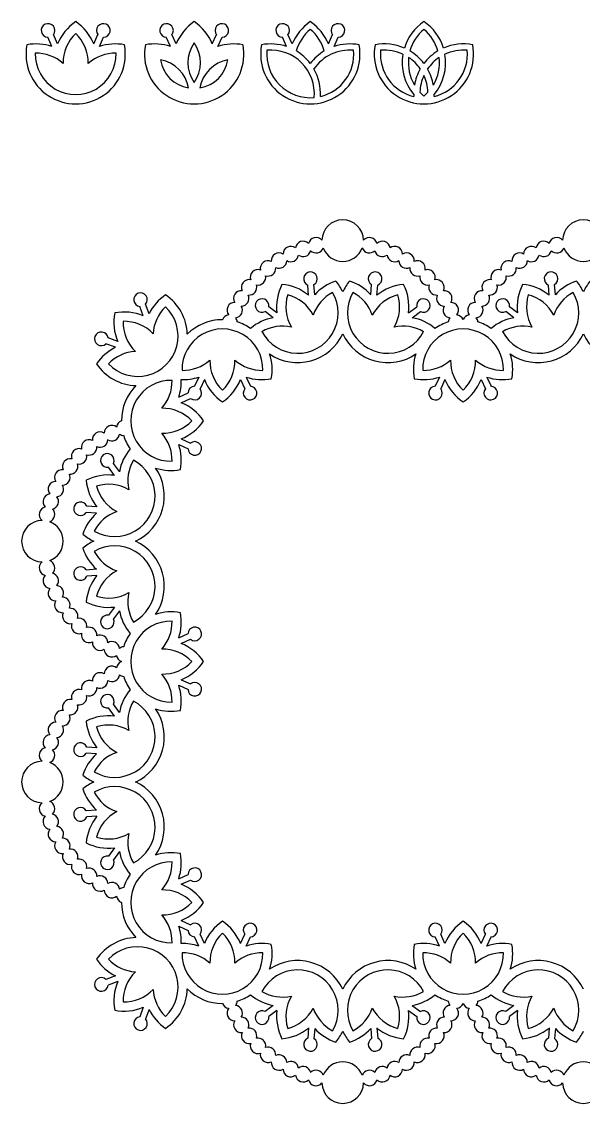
# Model space of a CAD drawing. Extents: x -216 to 463, y -122 to 229.
# Drawn here: x -216.1 to -34.2, y -121.3 to 228.7 of the extents above; entities that cross this region are included whole.
import ezdxf

# ---------------------------------------------------------------- set-up
doc = ezdxf.new("R2010")
doc.units = 0
doc.layers.get('0').update_dxf_attribs({"linetype": 'CONTINUOUS'})

msp = doc.modelspace()

# ---------------------------------------------------------------- linework, layer by layer
for p, q in [((-204.45, 221.52), (-205.83, 224.53)), ((-192.74, 221.52), (-191.37, 224.53)), ((-166.06, 221.52), (-167.44, 224.53)), ((-154.36, 221.52), (-152.98, 224.53)), ((-128.46, 221.52), (-129.84, 224.53)), ((-116.75, 221.52), (-115.37, 224.53)), ((-206.27, 220.69), (-207.64, 223.69)), ((-190.92, 220.69), (-189.55, 223.69)), ((-167.88, 220.69), (-169.26, 223.69)), ((-152.54, 220.69), (-151.16, 223.69)), ((-130.28, 220.69), (-131.65, 223.69)), ((-114.93, 220.69), (-113.56, 223.69)), ((-121.17, 140.37), (-121.43, 143.66)), ((-103.02, 140.37), (-102.77, 143.66)), ((-43.24, 140.37), (-43.49, 143.66)), ((-123.17, 140.22), (-123.42, 143.51)), ((-101.03, 140.22), (-100.78, 143.51)), ((-45.24, 140.22), (-45.49, 143.51)), ((-176.72, 133.5), (-177.87, 136.59)), ((-174.84, 134.2), (-175.99, 137.29)), ((-134.6, 132.93), (-137.25, 134.89)), ((-133.41, 134.54), (-136.07, 136.5)), ((-90.79, 134.54), (-88.13, 136.5)), ((-89.6, 132.93), (-86.94, 134.89)), ((-56.66, 132.93), (-59.32, 134.89)), ((-55.48, 134.54), (-58.13, 136.5)), ((-185, 125.22), (-188.09, 126.37)), ((-185.69, 123.35), (-188.79, 124.49)), ((-158.74, 113.72), (-160.11, 110.72)), ((-156.92, 112.89), (-158.3, 109.89)), ((-145.21, 112.89), (-143.83, 109.89)), ((-143.39, 113.72), (-142.02, 110.72)), ((-80.8, 113.72), (-82.18, 110.72)), ((-78.99, 112.89), (-80.36, 109.89)), ((-67.28, 112.89), (-65.9, 109.89)), ((-65.46, 113.72), (-64.08, 110.72)), ((-165.22, 107.24), (-162.22, 108.62)), ((-164.39, 105.42), (-161.39, 106.8)), ((-165.22, 91.9), (-162.22, 90.52)), ((-164.39, 93.71), (-161.39, 92.34)), ((-186.04, 81.91), (-188, 84.57)), ((-184.43, 83.1), (-186.38, 85.76)), ((-191.71, 71.67), (-195.01, 71.92)), ((-191.87, 69.68), (-195.16, 69.93)), ((-191.87, 51.52), (-195.16, 51.27)), ((-191.71, 49.53), (-195.01, 49.28)), ((-186.04, 39.29), (-188, 36.63)), ((-184.43, 38.1), (-186.38, 35.45)), ((-165.22, 29.31), (-162.22, 30.68)), ((-164.39, 27.49), (-161.39, 28.86)), ((-164.39, 15.78), (-161.39, 14.4)), ((-165.22, 13.96), (-162.22, 12.59)), ((-184.43, 5.16), (-186.38, 7.82)), ((-186.04, 3.98), (-188, 6.64)), ((-191.71, -6.26), (-195.01, -6.01)), ((-191.87, -8.26), (-195.16, -8)), ((-191.87, -26.41), (-195.16, -26.66)), ((-191.71, -28.4), (-195.01, -28.65)), ((-186.04, -38.64), (-188, -41.3)), ((-184.43, -39.83), (-186.38, -42.49)), ((-165.22, -48.63), (-162.22, -47.25)), ((-164.39, -50.45), (-161.39, -49.07)), ((-164.39, -62.15), (-161.39, -63.53)), ((-165.22, -63.97), (-162.22, -65.35)), ((-158.74, -70.45), (-160.11, -67.45)), ((-156.92, -69.62), (-158.3, -66.62)), ((-145.21, -69.62), (-143.83, -66.62)), ((-143.39, -70.45), (-142.02, -67.45)), ((-80.8, -70.45), (-82.18, -67.45)), ((-78.99, -69.62), (-80.36, -66.62)), ((-67.28, -69.62), (-65.9, -66.62)), ((-65.46, -70.45), (-64.08, -67.45)), ((-185.69, -80.08), (-188.79, -81.23)), ((-185, -81.95), (-188.09, -83.1)), ((-176.72, -90.23), (-177.87, -93.33)), ((-174.84, -90.93), (-175.99, -94.02)), ((-134.6, -89.66), (-137.25, -91.62)), ((-89.6, -89.66), (-86.94, -91.62)), ((-56.66, -89.66), (-59.32, -91.62)), ((-133.41, -91.27), (-136.07, -93.23)), ((-90.79, -91.27), (-88.13, -93.23)), ((-55.48, -91.27), (-58.13, -93.23)), ((-123.17, -96.95), (-123.42, -100.24)), ((-121.17, -97.1), (-121.43, -100.39)), ((-103.02, -97.1), (-102.77, -100.39)), ((-101.03, -96.95), (-100.78, -100.24)), ((-45.24, -96.95), (-45.49, -100.24)), ((-43.24, -97.1), (-43.49, -100.39))]:
    msp.add_line(p, q)
for centre, radius, start, end in [((-207.55, 225.89), 2.2, 321.6704, 267.5867), ((-189.56, 215.44), 16.09, 124.1796, 157.7733), ((-207.63, 215.44), 16.09, 22.2267, 55.8204), ((-189.64, 225.89), 2.2, 272.4133, 218.3296), ((-169.17, 225.89), 2.2, 321.6704, 267.5867), ((-151.17, 215.44), 16.09, 124.1796, 157.7733), ((-169.25, 215.44), 16.09, 22.2267, 55.8204), ((-151.25, 225.89), 2.2, 272.4133, 218.3296), ((-131.56, 225.89), 2.2, 321.6704, 267.5867), ((-113.57, 215.44), 16.09, 124.1796, 157.7733), ((-131.64, 215.44), 16.09, 22.2267, 55.8204), ((-113.65, 225.89), 2.2, 272.4133, 218.3296), ((-76.77, 215.44), 16.09, 124.1796, 162.874), ((-94.85, 215.44), 16.09, 17.126, 55.8204), ((-189.56, 215.44), 13.09, 133.6749, 181.1212), ((-207.63, 215.44), 13.09, 358.8789, 46.325), ((-113.57, 215.44), 14.09, 129.9072, 164.3292), ((-131.64, 215.44), 14.09, 15.6708, 50.0928), ((-76.77, 215.44), 14.09, 129.9072, 164.3292), ((-94.85, 215.44), 14.09, 15.6708, 50.0928), ((-198.6, 218.22), 16.09, 169.1796, 10.8204), ((-211.38, 205.44), 16.09, 71.4838, 100.8204), ((-185.81, 205.44), 16.09, 79.1796, 108.5162), ((-160.21, 218.22), 16.09, 169.1796, 10.8204), ((-172.99, 205.44), 16.09, 71.4838, 100.8204), ((-151.17, 215.44), 11.09, 144.6005, 215.3994), ((-169.25, 215.44), 11.09, 324.6005, 35.3994), ((-147.43, 205.44), 16.09, 79.1796, 108.5162), ((-122.6, 218.22), 16.09, 169.1796, 10.8204), ((-135.39, 205.44), 16.09, 71.4838, 100.8204), ((-109.82, 205.44), 16.09, 79.1796, 108.5162), ((-85.81, 218.22), 16.09, 169.1796, 10.8204), ((-98.59, 205.44), 16.09, 66.3831, 100.8204), ((-73.03, 205.44), 16.09, 79.1796, 113.6169), ((-198.6, 218.22), 13.09, 178.675, 1.325), ((-211.38, 205.44), 13.09, 48.1359, 91.3251), ((-185.81, 205.44), 13.09, 88.6749, 131.864), ((-122.6, 218.22), 14.09, 174.9072, 275.0928), ((-135.39, 205.44), 14.09, 354.9072, 95.0928), ((-135.39, 205.44), 16.09, 37.3929, 59.1262), ((-109.82, 205.44), 16.09, 120.8738, 142.6071), ((-109.82, 205.44), 14.09, 84.9072, 145.4357), ((-122.6, 218.22), 14.09, 283.4633, 5.0928), ((-85.81, 218.22), 14.09, 174.9072, 256.5367), ((-98.59, 205.44), 14.09, 64.9279, 95.0928), ((-76.77, 215.44), 16.09, 170.1309, 219.9054), ((-76.77, 215.44), 14.09, 173.0491, 210.8019), ((-98.59, 205.44), 14.09, 34.5643, 56.208), ((-98.59, 205.44), 16.09, 37.3929, 59.1262), ((-73.03, 205.44), 16.09, 120.8738, 142.6071), ((-73.03, 205.44), 14.09, 123.792, 145.4357), ((-94.85, 215.44), 14.09, 329.198, 6.9509), ((-85.81, 218.22), 14.09, 283.4633, 5.0928), ((-94.85, 215.44), 16.09, 320.0946, 9.8691), ((-73.03, 205.44), 14.09, 84.9072, 115.0721), ((-160.21, 218.22), 11.09, 189.6006, 260.3995), ((-172.99, 205.44), 11.09, 9.6006, 80.3995), ((-147.43, 205.44), 11.09, 99.6005, 170.3994), ((-160.21, 218.22), 11.09, 279.6005, 350.3994), ((-135.39, 205.44), 16.09, 356.7252, 29.7885), ((-73.03, 205.44), 16.09, 150.2115, 170.0168), ((-73.03, 205.44), 14.09, 155.1326, 178.2425), ((-98.59, 205.44), 14.09, 1.7575, 24.8674), ((-98.59, 205.44), 16.09, 9.9832, 29.7885), ((-73.03, 205.44), 16.09, 181.1318, 183.2748), ((-76.77, 215.44), 14.09, 222.7947, 230.0928), ((-94.85, 215.44), 14.09, 309.9072, 317.2053), ((-98.59, 205.44), 16.09, 356.7252, 358.8682), ((-112.1, 157.88), 6.73, 0.9761, 179.0239), ((-34.16, 157.88), 6.73, 0.9761, 179.0239), ((-124.92, 155.19), 2.5, 45.5185, 173.0529), ((-120.74, 156.39), 2.5, 40.0291, 166.6243), ((-103.46, 156.39), 2.5, 13.3757, 139.9709), ((-99.27, 155.19), 2.5, 6.9471, 134.4815), ((-46.99, 155.19), 2.5, 45.5185, 173.0529), ((-42.8, 156.39), 2.5, 40.0291, 166.6243), ((-128.94, 153.52), 2.5, 51.9471, 179.4815), ((-124.92, 155.19), 2.5, 231.9471, 346.6243), ((-120.74, 156.39), 2.5, 225.5185, 339.584), ((-112.1, 157.88), 6.73, 200.5892, 339.4108), ((-103.46, 156.39), 2.5, 200.416, 314.4815), ((-99.27, 155.19), 2.5, 193.3757, 308.0529), ((-95.25, 153.52), 2.5, 0.5185, 128.0529), ((-51.01, 153.52), 2.5, 51.9471, 179.4815), ((-46.99, 155.19), 2.5, 231.9471, 346.6243), ((-42.8, 156.39), 2.5, 225.5185, 339.584), ((-34.16, 157.88), 6.73, 200.5892, 339.4108), ((-136.31, 148.89), 2.5, 64.8043, 192.3386), ((-132.76, 151.41), 2.5, 58.3757, 185.91), ((-132.76, 151.41), 2.5, 244.8043, 359.4815), ((-128.94, 153.52), 2.5, 238.3757, 353.0529), ((-95.25, 153.52), 2.5, 186.9471, 301.6243), ((-91.44, 151.41), 2.5, 180.5185, 295.1957), ((-91.44, 151.41), 2.5, 354.09, 121.6243), ((-87.89, 148.89), 2.5, 347.6614, 115.1957), ((-58.37, 148.89), 2.5, 64.8043, 192.3386), ((-54.82, 151.41), 2.5, 58.3757, 185.91), ((-54.82, 151.41), 2.5, 244.8043, 359.4815), ((-51.01, 153.52), 2.5, 238.3757, 353.0529), ((-139.55, 145.99), 2.5, 71.2328, 198.7672), ((-136.31, 148.89), 2.5, 251.2328, 5.91), ((-122.57, 145.54), 2.2, 301.4133, 247.3296), ((-101.62, 145.54), 2.2, 292.6704, 238.5867), ((-87.89, 148.89), 2.5, 174.09, 288.7672), ((-84.64, 145.99), 2.5, 341.2328, 108.7672), ((-61.62, 145.99), 2.5, 71.2328, 198.7672), ((-58.37, 148.89), 2.5, 251.2328, 5.91), ((-44.64, 145.54), 2.2, 301.4133, 247.3296), ((-142.45, 142.75), 2.5, 77.6614, 205.1957), ((-142.45, 142.75), 2.5, 264.09, 18.7672), ((-139.55, 145.99), 2.5, 257.6614, 12.3386), ((-117.43, 136.44), 16.09, 153.1796, 186.7733), ((-133.24, 127.67), 16.09, 51.2267, 84.8204), ((-109.31, 129.5), 16.09, 108.1796, 137.5162), ((-126.69, 134.49), 16.09, 24.9387, 39.8204), ((-97.51, 134.49), 16.09, 140.1796, 155.0613), ((-114.89, 129.5), 16.09, 42.4838, 71.8204), ((-90.95, 127.67), 16.09, 95.1796, 128.7733), ((-106.76, 136.44), 16.09, 353.2267, 26.8204), ((-84.64, 145.99), 2.5, 167.6614, 282.3386), ((-81.74, 142.75), 2.5, 161.2328, 275.91), ((-81.74, 142.75), 2.5, 334.8043, 102.3386), ((-64.52, 142.75), 2.5, 77.6614, 205.1957), ((-64.52, 142.75), 2.5, 264.09, 18.7672), ((-61.62, 145.99), 2.5, 257.6614, 12.3386), ((-39.5, 136.44), 16.09, 153.1796, 186.7733), ((-55.31, 127.67), 16.09, 51.2267, 84.8204), ((-31.38, 129.5), 16.09, 108.1796, 137.5162), ((-48.75, 134.49), 16.09, 24.9387, 39.8204), ((-19.58, 134.49), 16.09, 140.1796, 155.0613), ((-177.61, 138.78), 2.2, 317.4133, 263.3296), ((-160.44, 127.02), 16.09, 124.1796, 153.5162), ((-178.52, 127.02), 16.09, 1.9612, 55.8204), ((-144.97, 139.19), 2.5, 84.09, 211.6243), ((-144.97, 139.19), 2.5, 270.5185, 25.1957), ((-126.69, 134.49), 13.09, 207.675, 30.325), ((-117.43, 136.44), 13.09, 162.6749, 210.1212), ((-133.24, 127.67), 13.09, 27.8789, 75.325), ((-109.31, 129.5), 13.09, 117.6749, 160.864), ((-97.51, 134.49), 13.09, 149.675, 332.325), ((-114.89, 129.5), 13.09, 19.136, 62.3251), ((-90.95, 127.67), 13.09, 104.675, 152.1211), ((-106.76, 136.44), 13.09, 329.8788, 17.3251), ((-79.22, 139.19), 2.5, 154.8043, 269.4815), ((-79.22, 139.19), 2.5, 328.3757, 95.91), ((-67.04, 139.19), 2.5, 84.09, 211.6243), ((-67.04, 139.19), 2.5, 270.5185, 25.1957), ((-48.75, 134.49), 13.09, 207.675, 30.325), ((-39.5, 136.44), 13.09, 162.6749, 210.1212), ((-55.31, 127.67), 13.09, 27.8789, 75.325), ((-31.38, 129.5), 13.09, 117.6749, 160.864), ((-147.08, 135.38), 2.5, 90.5185, 218.0529), ((-147.08, 135.38), 2.5, 276.9471, 31.6243), ((-138.24, 136.85), 2.2, 350.6704, 296.5867), ((-85.96, 136.85), 2.2, 243.4133, 189.3296), ((-77.12, 135.38), 2.5, 148.3757, 263.0529), ((-77.12, 135.38), 2.5, 321.9471, 89.4815), ((-69.15, 135.38), 2.5, 90.5185, 218.0529), ((-69.15, 135.38), 2.5, 276.9471, 31.6243), ((-60.31, 136.85), 2.2, 350.6704, 296.5867), ((-178.52, 127.02), 13.09, 223.675, 46.325), ((-170.16, 131.45), 16.09, 169.1796, 202.7733), ((-182.94, 118.67), 16.09, 67.2267, 100.8204), ((-160.44, 127.02), 13.09, 133.6749, 176.864), ((-148.75, 131.36), 2.5, 96.9471, 158.3496), ((-75.45, 131.36), 2.5, 21.9363, 83.0529), ((-70.81, 131.36), 2.5, 96.9471, 158.0637), ((-182.94, 118.67), 13.09, 43.8789, 91.325), ((-170.16, 131.45), 13.09, 178.6749, 226.1212), ((-151.07, 116.2), 16.09, 90.0165, 135), ((-148.75, 131.36), 2.5, 4.2621, 38.0529), ((-151.07, 116.2), 16.09, 55.574, 72.5952), ((-131.67, 117.11), 16.09, 100.4838, 129.8204), ((-131.67, 117.11), 13.09, 77.1359, 120.3251), ((-92.53, 117.11), 13.09, 59.6749, 102.8641), ((-92.53, 117.11), 16.09, 50.1796, 79.5162), ((-73.13, 116.2), 16.09, 107.4048, 124.426), ((-75.45, 131.36), 2.5, 141.9471, 175.7379), ((-70.81, 131.36), 2.5, 4.2621, 38.0529), ((-73.13, 116.2), 16.09, 55.574, 72.5952), ((-53.73, 117.11), 16.09, 100.4838, 129.8204), ((-53.73, 117.11), 13.09, 77.1359, 120.3251), ((-190.28, 126.11), 2.2, 6.6704, 312.5867), ((-151.07, 116.2), 13.09, 358.675, 181.325), ((-126.69, 134.49), 16.09, 235.574, 335.0613), ((-97.51, 134.49), 16.09, 204.9387, 304.426), ((-73.13, 116.2), 13.09, 358.675, 181.325), ((-48.75, 134.49), 16.09, 235.574, 335.0613), ((-19.58, 134.49), 16.09, 204.9387, 304.426), ((-178.52, 108.95), 16.09, 116.4838, 145.8204), ((-178.52, 108.95), 13.09, 93.1359, 136.3251), ((-163.85, 128.98), 13.09, 268.6749, 311.8641), ((-142.03, 118.97), 13.09, 178.8788, 226.3251), ((-160.1, 118.97), 13.09, 313.675, 1.1211), ((-138.28, 128.98), 13.09, 228.136, 271.3251), ((-151.07, 116.2), 16.09, 349.1796, 18.1796), ((-73.13, 116.2), 16.09, 161.8204, 190.8204), ((-85.91, 128.98), 13.09, 268.6749, 311.8641), ((-64.09, 118.97), 13.09, 178.8788, 226.3251), ((-82.17, 118.97), 13.09, 313.675, 1.1211), ((-60.35, 128.98), 13.09, 228.136, 271.3251), ((-73.13, 116.2), 16.09, 349.1796, 18.1796), ((-178.52, 127.02), 16.09, 214.1796, 268.0388), ((-167.69, 99.57), 13.09, 88.675, 271.325), ((-180.48, 112.35), 13.09, 318.1359, 1.3251), ((-180.48, 112.35), 16.09, 341.4838, 1.9612), ((-163.85, 128.98), 16.09, 268.0388, 288.5162), ((-142.03, 118.97), 16.09, 202.2267, 235.8204), ((-160.1, 118.97), 16.09, 304.1796, 337.7733), ((-138.28, 128.98), 16.09, 251.4838, 280.8204), ((-85.91, 128.98), 16.09, 259.1796, 288.5162), ((-64.09, 118.97), 16.09, 202.2267, 235.8204), ((-82.17, 118.97), 16.09, 304.1796, 337.7733), ((-60.35, 128.98), 16.09, 251.4838, 280.8204), ((-167.69, 99.57), 16.09, 135, 179.9835), ((-160.02, 108.52), 2.2, 92.4133, 177.5867), ((-160.02, 108.52), 2.2, 231.6704, 38.3296), ((-142.11, 108.52), 2.2, 141.6704, 87.5867), ((-82.09, 108.52), 2.2, 92.4133, 38.3296), ((-64.18, 108.52), 2.2, 141.6704, 87.5867), ((-170.47, 90.53), 16.09, 34.1796, 67.7733), ((-170.47, 90.53), 13.09, 43.6749, 91.1212), ((-186.88, 95.58), 2.5, 51.9471, 179.4815), ((-182.86, 97.25), 2.5, 111.6504, 173.0529), ((-170.47, 108.61), 13.09, 268.8789, 316.325), ((-170.47, 108.61), 16.09, 292.2267, 325.8204), ((-190.69, 93.48), 2.5, 58.3757, 185.91), ((-186.88, 95.58), 2.5, 238.3757, 353.0529), ((-182.86, 97.25), 2.5, 231.9471, 265.7379), ((-167.69, 99.57), 16.09, 197.4048, 214.426), ((-180.48, 86.79), 13.09, 358.6749, 41.864), ((-194.24, 90.96), 2.5, 64.8043, 192.3386), ((-194.24, 90.96), 2.5, 251.2328, 5.91), ((-190.69, 93.48), 2.5, 244.8043, 359.4815), ((-180.48, 86.79), 16.09, 349.1796, 18.5162), ((-160.02, 90.61), 2.2, 182.4133, 128.3296), ((-197.49, 88.06), 2.5, 71.2328, 198.7672), ((-197.49, 88.06), 2.5, 257.6614, 12.3386), ((-188.35, 86.74), 2.2, 333.4133, 279.3296), ((-168.61, 80.17), 16.09, 140.1796, 169.5162), ((-200.39, 84.81), 2.5, 77.6614, 205.1957), ((-200.39, 84.81), 2.5, 264.09, 18.7672), ((-185.98, 75.19), 13.09, 239.675, 62.325), ((-168.61, 80.17), 13.09, 149.6749, 192.8641), ((-185.98, 75.19), 16.09, 294.9387, 34.426), ((-167.69, 99.57), 16.09, 251.8204, 280.8204), ((-202.91, 81.26), 2.5, 84.09, 211.6243), ((-202.91, 81.26), 2.5, 270.5185, 25.1957), ((-187.93, 65.94), 16.09, 83.2267, 116.8204), ((-205.02, 77.45), 2.5, 90.5185, 218.0529), ((-205.02, 77.45), 2.5, 276.9471, 31.6243), ((-179.17, 81.75), 16.09, 185.1796, 218.7733), ((-187.93, 65.94), 13.09, 59.8788, 107.3251), ((-179.17, 81.75), 13.09, 194.675, 242.1211), ((-206.68, 73.42), 2.5, 96.9471, 224.4815), ((-206.68, 73.42), 2.5, 283.3757, 38.0529), ((-207.89, 69.24), 2.5, 103.3757, 229.9709), ((-207.89, 69.24), 2.5, 290.416, 44.4815), ((-197.04, 71.08), 2.2, 22.6704, 328.5867), ((-181, 57.81), 13.09, 109.136, 152.3251), ((-209.38, 60.6), 6.73, 90.9761, 269.0239), ((-209.38, 60.6), 6.73, 290.5892, 69.4108), ((-181, 57.81), 16.09, 132.4838, 161.8204), ((-185.98, 75.19), 16.09, 230.1796, 245.0613), ((-185.98, 46.01), 16.09, 114.9387, 129.8204), ((-185.98, 46.01), 16.09, 325.574, 65.0613), ((-181, 63.39), 16.09, 198.1796, 227.5162), ((-185.98, 46.01), 13.09, 297.675, 120.325), ((-181, 63.39), 13.09, 207.6749, 250.864), ((-207.89, 51.96), 2.5, 130.0291, 256.6243), ((-207.89, 51.96), 2.5, 315.5185, 69.584), ((-206.68, 47.78), 2.5, 135.5185, 263.0529), ((-206.68, 47.78), 2.5, 321.9471, 76.6243), ((-197.04, 50.13), 2.2, 31.4133, 337.3296), ((-179.17, 39.46), 16.09, 141.2267, 174.8204), ((-179.17, 39.46), 13.09, 117.8789, 165.325), ((-205.02, 43.75), 2.5, 328.3757, 83.0529), ((-205.02, 43.75), 2.5, 141.9471, 269.4815), ((-202.91, 39.94), 2.5, 334.8043, 89.4815), ((-187.93, 55.27), 13.09, 252.6749, 300.1212), ((-168.61, 41.03), 13.09, 167.1359, 210.3251), ((-202.91, 39.94), 2.5, 148.3757, 275.91), ((-200.39, 36.39), 2.5, 341.2328, 95.91), ((-187.93, 55.27), 16.09, 243.1796, 276.7733), ((-200.39, 36.39), 2.5, 154.8043, 282.3386), ((-197.49, 33.15), 2.5, 347.6614, 102.3386), ((-188.35, 34.46), 2.2, 80.6704, 26.5867), ((-168.61, 41.03), 16.09, 190.4838, 219.8204), ((-167.69, 21.63), 16.09, 79.1796, 108.1796), ((-180.48, 34.42), 16.09, 341.4838, 10.8204), ((-197.49, 33.15), 2.5, 161.2328, 288.7672), ((-194.24, 30.25), 2.5, 354.09, 108.7672), ((-167.69, 21.63), 13.09, 88.675, 271.325), ((-180.48, 34.42), 13.09, 318.1359, 1.3251), ((-160.02, 30.59), 2.2, 231.6704, 177.5867), ((-194.24, 30.25), 2.5, 167.6614, 295.1957), ((-190.69, 27.73), 2.5, 0.5185, 115.1957), ((-186.88, 25.62), 2.5, 6.9471, 121.6243), ((-167.69, 21.63), 16.09, 145.574, 162.5952), ((-167.69, 21.63), 16.09, 145.574, 162.5952), ((-167.69, 21.63), 16.09, 145.574, 162.5952), ((-190.69, 27.73), 2.5, 174.09, 301.6243), ((-186.88, 25.62), 2.5, 180.5185, 308.0529), ((-182.86, 23.95), 2.5, 94.2621, 128.0529), ((-170.47, 12.6), 13.09, 43.6749, 91.1212), ((-170.47, 12.6), 16.09, 34.1796, 67.7733), ((-170.47, 12.6), 16.09, 34.1796, 67.7733), ((-182.86, 23.95), 2.5, 186.9471, 248.0637), ((-182.86, 19.32), 2.5, 111.9363, 173.0529), ((-170.47, 30.67), 13.09, 268.8789, 316.325), ((-170.47, 30.67), 16.09, 292.2267, 325.8204), ((-170.47, 30.67), 16.09, 292.2267, 325.8204), ((-190.69, 15.54), 2.5, 58.3757, 185.91), ((-186.88, 17.65), 2.5, 51.9471, 179.4815), ((-180.48, 8.85), 13.09, 358.6749, 41.864), ((-194.24, 13.02), 2.5, 64.8043, 192.3386), ((-190.69, 15.54), 2.5, 244.8043, 359.4815), ((-186.88, 17.65), 2.5, 238.3757, 353.0529), ((-182.86, 19.32), 2.5, 231.9471, 265.7379), ((-167.69, 21.63), 16.09, 197.4048, 214.426), ((-160.02, 12.68), 2.2, 182.4133, 128.3296), ((-197.49, 10.12), 2.5, 71.2328, 198.7672), ((-197.49, 10.12), 2.5, 257.6614, 12.3386), ((-194.24, 13.02), 2.5, 251.2328, 5.91), ((-188.35, 8.81), 2.2, 333.4133, 279.3296), ((-168.61, 2.24), 16.09, 140.1796, 169.5162), ((-180.48, 8.85), 16.09, 349.1796, 18.5162), ((-200.39, 6.88), 2.5, 77.6614, 205.1957), ((-200.39, 6.88), 2.5, 264.09, 18.7672), ((-185.98, -2.75), 13.09, 239.675, 62.325), ((-168.61, 2.24), 13.09, 149.6749, 192.8641), ((-202.91, 3.32), 2.5, 84.09, 211.6243), ((-202.91, 3.32), 2.5, 270.5185, 25.1957), ((-187.93, -12), 16.09, 83.2267, 116.8204), ((-185.98, -2.75), 16.09, 294.9387, 34.426), ((-167.69, 21.63), 16.09, 251.8204, 280.8204), ((-205.02, -0.49), 2.5, 90.5185, 218.0529), ((-205.02, -0.49), 2.5, 276.9471, 31.6243), ((-179.17, 3.81), 16.09, 185.1796, 218.7733), ((-187.93, -12), 13.09, 59.8788, 107.3251), ((-179.17, 3.81), 13.09, 194.675, 242.1211), ((-206.68, -4.51), 2.5, 96.9471, 224.4815), ((-206.68, -4.51), 2.5, 283.3757, 38.0529), ((-207.89, -8.69), 2.5, 103.3757, 229.9709), ((-207.89, -8.69), 2.5, 290.416, 44.4815), ((-197.04, -6.86), 2.2, 22.6704, 328.5867), ((-181, -20.12), 16.09, 132.4838, 161.8204), ((-181, -20.12), 13.09, 109.136, 152.3251), ((-209.38, -17.33), 6.73, 90.9761, 269.0239), ((-209.38, -17.33), 6.73, 290.5892, 69.4108), ((-185.98, -2.75), 16.09, 230.1796, 245.0613), ((-185.98, -31.92), 16.09, 114.9387, 129.8204), ((-185.98, -31.92), 16.09, 325.574, 65.0613), ((-181, -14.54), 16.09, 198.1796, 227.5162), ((-185.98, -31.92), 13.09, 297.675, 120.325), ((-181, -14.54), 13.09, 207.6749, 250.864), ((-207.89, -25.97), 2.5, 130.0291, 256.6243), ((-207.89, -25.97), 2.5, 315.5185, 69.584), ((-206.68, -30.16), 2.5, 321.9471, 76.6243), ((-197.04, -27.81), 2.2, 31.4133, 337.3296), ((-179.17, -38.48), 13.09, 117.8789, 165.325), ((-206.68, -30.16), 2.5, 135.5185, 263.0529), ((-179.17, -38.48), 16.09, 141.2267, 174.8204), ((-205.02, -34.18), 2.5, 141.9471, 269.4815), ((-205.02, -34.18), 2.5, 328.3757, 83.0529), ((-187.93, -22.67), 13.09, 252.6749, 300.1212), ((-168.61, -36.9), 13.09, 167.1359, 210.3251), ((-202.91, -37.99), 2.5, 148.3757, 275.91), ((-202.91, -37.99), 2.5, 334.8043, 89.4815), ((-187.93, -22.67), 16.09, 243.1796, 276.7733), ((-200.39, -41.54), 2.5, 154.8043, 282.3386), ((-200.39, -41.54), 2.5, 341.2328, 95.91), ((-188.35, -43.47), 2.2, 80.6704, 26.5867), ((-168.61, -36.9), 16.09, 190.4838, 219.8204), ((-167.69, -56.3), 16.09, 79.1796, 108.1796), ((-180.48, -43.52), 16.09, 341.4838, 10.8204), ((-197.49, -44.79), 2.5, 161.2328, 288.7672), ((-197.49, -44.79), 2.5, 347.6614, 102.3386), ((-194.24, -47.69), 2.5, 354.09, 108.7672), ((-167.69, -56.3), 13.09, 88.675, 271.325), ((-180.48, -43.52), 13.09, 318.136, 1.3251), ((-160.02, -47.34), 2.2, 231.6704, 177.5867), ((-194.24, -47.69), 2.5, 167.6614, 295.1957), ((-190.69, -50.21), 2.5, 0.5185, 115.1957), ((-167.69, -56.3), 16.09, 145.574, 162.5952), ((-190.69, -50.21), 2.5, 174.09, 301.6243), ((-186.88, -52.31), 2.5, 180.5185, 308.0529), ((-186.88, -52.31), 2.5, 6.9471, 121.6243), ((-182.86, -53.98), 2.5, 94.2621, 128.0529), ((-170.47, -65.34), 13.09, 43.675, 91.1211), ((-170.47, -65.34), 16.09, 34.1796, 67.7733), ((-182.86, -53.98), 2.5, 186.9471, 248.3496), ((-167.69, -56.3), 16.09, 180.0165, 225), ((-170.47, -47.26), 13.09, 268.8788, 316.3251), ((-170.47, -47.26), 16.09, 292.2267, 325.8204), ((-180.48, -69.08), 13.09, 358.6749, 41.8641), ((-142.03, -75.71), 16.09, 124.1796, 157.7733), ((-160.1, -75.71), 16.09, 22.2267, 55.8204), ((-64.09, -75.71), 16.09, 124.1796, 157.7733), ((-82.17, -75.71), 16.09, 22.2267, 55.8204), ((-180.48, -69.08), 16.09, 358.0388, 18.5162), ((-160.02, -65.26), 2.2, 182.4133, 267.5867), ((-160.02, -65.26), 2.2, 321.6704, 128.3296), ((-142.03, -75.71), 13.09, 133.6749, 181.1212), ((-160.1, -75.71), 13.09, 358.8789, 46.325), ((-142.11, -65.26), 2.2, 272.4133, 218.3296), ((-82.09, -65.26), 2.2, 321.6704, 267.5867), ((-64.09, -75.71), 13.09, 133.6749, 181.1212), ((-82.17, -75.71), 13.09, 358.8789, 46.325), ((-64.18, -65.26), 2.2, 272.4133, 218.3296), ((-178.52, -83.75), 16.09, 91.9612, 145.8204), ((-163.85, -85.71), 16.09, 71.4838, 91.9612), ((-138.28, -85.71), 16.09, 79.1796, 108.5162), ((-151.07, -72.93), 16.09, 341.8204, 10.8204), ((-73.13, -72.93), 16.09, 169.1796, 198.1796), ((-85.91, -85.71), 16.09, 71.4838, 100.8204), ((-60.35, -85.71), 16.09, 79.1796, 108.5162), ((-73.13, -72.93), 16.09, 341.8204, 10.8204), ((-178.52, -83.75), 13.09, 313.675, 136.325), ((-163.85, -85.71), 13.09, 48.1359, 91.3251), ((-151.07, -72.93), 13.09, 178.675, 1.325), ((-138.28, -85.71), 13.09, 88.6749, 131.864), ((-85.91, -85.71), 13.09, 48.1359, 91.3251), ((-73.13, -72.93), 13.09, 178.675, 1.325), ((-60.35, -85.71), 13.09, 88.6749, 131.864), ((-178.52, -65.68), 16.09, 214.1796, 243.5162), ((-178.52, -65.68), 13.09, 223.6749, 266.8641), ((-126.69, -91.22), 16.09, 24.9387, 124.426), ((-97.51, -91.22), 16.09, 55.574, 155.0613), ((-48.75, -91.22), 16.09, 24.9387, 124.426), ((-170.16, -88.18), 13.09, 133.8788, 181.3251), ((-126.69, -91.22), 13.09, 329.675, 152.325), ((-97.51, -91.22), 13.09, 27.675, 210.325), ((-48.75, -91.22), 13.09, 329.675, 152.325), ((-190.28, -82.85), 2.2, 47.4133, 353.3296), ((-170.16, -88.18), 16.09, 157.2267, 190.8204), ((-182.94, -75.4), 13.09, 268.675, 316.1211), ((-160.44, -83.75), 13.09, 183.136, 226.3251), ((-178.52, -83.75), 16.09, 304.1796, 358.0388), ((-151.07, -72.93), 16.09, 225, 269.9835), ((-151.07, -72.93), 16.09, 287.4048, 304.426), ((-131.67, -73.84), 16.09, 230.1796, 259.5162), ((-131.67, -73.84), 13.09, 239.6749, 282.8641), ((-117.43, -93.17), 13.09, 149.8788, 197.3251), ((-92.53, -73.84), 13.09, 257.1359, 300.3251), ((-106.76, -93.17), 13.09, 342.6749, 30.1212), ((-92.53, -73.84), 16.09, 280.4838, 309.8204), ((-73.13, -72.93), 16.09, 235.574, 252.5952), ((-73.13, -72.93), 16.09, 287.4048, 304.426), ((-53.73, -73.84), 16.09, 230.1796, 259.5162), ((-53.73, -73.84), 13.09, 239.6749, 282.8641), ((-39.5, -93.17), 13.09, 149.8788, 197.3251), ((-182.94, -75.4), 16.09, 259.1796, 292.7733), ((-160.44, -83.75), 16.09, 206.4838, 235.8204), ((-148.75, -88.09), 2.5, 201.6504, 263.0529), ((-147.08, -92.12), 2.5, 141.9471, 269.4815), ((-148.75, -88.09), 2.5, 321.9471, 355.7379), ((-147.08, -92.12), 2.5, 328.3757, 83.0529), ((-133.24, -84.41), 13.09, 284.675, 332.1211), ((-109.31, -86.23), 13.09, 199.136, 242.3251), ((-114.89, -86.23), 13.09, 297.6749, 340.864), ((-90.95, -84.41), 13.09, 207.8789, 255.325), ((-77.12, -92.12), 2.5, 96.9471, 211.6243), ((-75.45, -88.09), 2.5, 184.2621, 218.0529), ((-77.12, -92.12), 2.5, 270.5185, 38.0529), ((-75.45, -88.09), 2.5, 276.9471, 338.0637), ((-70.81, -88.09), 2.5, 201.9363, 263.0529), ((-69.15, -92.12), 2.5, 141.9471, 269.4815), ((-70.81, -88.09), 2.5, 321.9471, 355.7379), ((-69.15, -92.12), 2.5, 328.3757, 83.0529), ((-55.31, -84.41), 13.09, 284.675, 332.1211), ((-31.38, -86.23), 13.09, 199.136, 242.3251), ((-177.61, -95.51), 2.2, 96.6704, 42.5867), ((-144.97, -95.93), 2.5, 334.8043, 89.4815), ((-138.24, -93.59), 2.2, 63.4133, 9.3296), ((-117.43, -93.17), 16.09, 173.2267, 206.8204), ((-106.76, -93.17), 16.09, 333.1796, 6.7733), ((-85.96, -93.59), 2.2, 170.6704, 116.5867), ((-79.22, -95.93), 2.5, 90.5185, 205.1957), ((-67.04, -95.93), 2.5, 334.8043, 89.4815), ((-60.31, -93.59), 2.2, 63.4133, 9.3296), ((-39.5, -93.17), 16.09, 173.2267, 206.8204), ((-144.97, -95.93), 2.5, 148.3757, 275.91), ((-142.45, -99.48), 2.5, 341.2328, 95.91), ((-133.24, -84.41), 16.09, 275.1796, 308.7733), ((-109.31, -86.23), 16.09, 222.4838, 251.8204), ((-126.69, -91.22), 16.09, 320.1796, 335.0613), ((-97.51, -91.22), 16.09, 204.9387, 219.8204), ((-114.89, -86.23), 16.09, 288.1796, 317.5162), ((-90.95, -84.41), 16.09, 231.2267, 264.8204), ((-81.74, -99.48), 2.5, 84.09, 198.7672), ((-79.22, -95.93), 2.5, 264.09, 31.6243), ((-67.04, -95.93), 2.5, 148.3757, 275.91), ((-64.52, -99.48), 2.5, 341.2328, 95.91), ((-55.31, -84.41), 16.09, 275.1796, 308.7733), ((-31.38, -86.23), 16.09, 222.4838, 251.8204), ((-48.75, -91.22), 16.09, 320.1796, 335.0613), ((-142.45, -99.48), 2.5, 154.8043, 282.3386), ((-139.55, -102.72), 2.5, 347.6614, 102.3386), ((-122.57, -102.27), 2.2, 112.6704, 58.5867), ((-101.62, -102.27), 2.2, 121.4133, 67.3296), ((-84.64, -102.72), 2.5, 77.6614, 192.3386), ((-81.74, -99.48), 2.5, 257.6614, 25.1957), ((-64.52, -99.48), 2.5, 154.8043, 282.3386), ((-61.62, -102.72), 2.5, 347.6614, 102.3386), ((-44.64, -102.27), 2.2, 112.6704, 58.5867), ((-139.55, -102.72), 2.5, 161.2328, 288.7672), ((-136.31, -105.63), 2.5, 354.09, 108.7672), ((-87.89, -105.63), 2.5, 71.2328, 185.91), ((-84.64, -102.72), 2.5, 251.2328, 18.7672), ((-61.62, -102.72), 2.5, 161.2328, 288.7672), ((-58.37, -105.63), 2.5, 354.09, 108.7672), ((-136.31, -105.63), 2.5, 167.6614, 295.1957), ((-132.76, -108.14), 2.5, 174.09, 301.6243), ((-132.76, -108.14), 2.5, 0.5185, 115.1957), ((-128.94, -110.25), 2.5, 6.9471, 121.6243), ((-112.1, -114.62), 6.73, 20.5892, 159.4108), ((-95.25, -110.25), 2.5, 58.3757, 173.0529), ((-91.44, -108.14), 2.5, 64.8043, 179.4815), ((-91.44, -108.14), 2.5, 238.3757, 5.91), ((-87.89, -105.63), 2.5, 244.8043, 12.3386), ((-58.37, -105.63), 2.5, 167.6614, 295.1957), ((-54.82, -108.14), 2.5, 174.09, 301.6243), ((-54.82, -108.14), 2.5, 0.5185, 115.1957), ((-51.01, -110.25), 2.5, 6.9471, 121.6243), ((-34.16, -114.62), 6.73, 20.5892, 159.4108), ((-128.94, -110.25), 2.5, 180.5185, 308.0529), ((-124.92, -111.92), 2.5, 13.3757, 128.0529), ((-120.74, -113.12), 2.5, 20.416, 134.4815), ((-103.46, -113.12), 2.5, 45.5185, 159.584), ((-99.27, -111.92), 2.5, 51.9471, 166.6243), ((-95.25, -110.25), 2.5, 231.9471, 359.4815), ((-51.01, -110.25), 2.5, 180.5185, 308.0529), ((-46.99, -111.92), 2.5, 13.3757, 128.0529), ((-42.8, -113.12), 2.5, 20.416, 134.4815), ((-124.92, -111.92), 2.5, 186.9471, 314.4815), ((-120.74, -113.12), 2.5, 193.3757, 319.9709), ((-112.1, -114.62), 6.73, 180.9761, 359.0239), ((-103.46, -113.12), 2.5, 220.0291, 346.6243), ((-99.27, -111.92), 2.5, 225.5185, 353.0529), ((-46.99, -111.92), 2.5, 186.9471, 314.4815), ((-42.8, -113.12), 2.5, 193.3757, 319.9709), ((-34.16, -114.62), 6.73, 180.9761, 359.0239)]:
    msp.add_arc(centre, radius, start, end)

doc.saveas('drawing.dxf')
